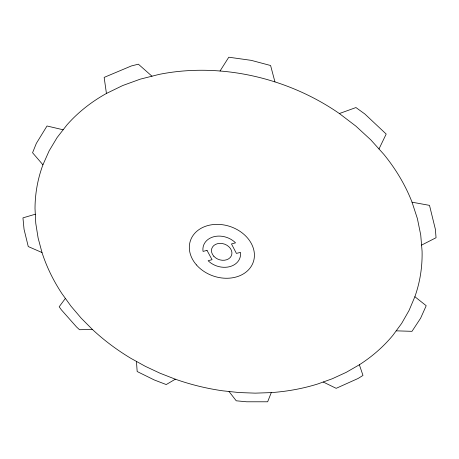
<?xml version="1.0" encoding="UTF-8"?>
<svg xmlns="http://www.w3.org/2000/svg" width="459" height="459" viewBox="0 0 459 459"><rect width="100%" height="100%" fill="white"/><g stroke="black" fill="none" stroke-linecap="round" stroke-linejoin="round"><path stroke-width="0.69" d="M271.275 392.6L255.233 393.145L239.076 392.554L222.919 390.839A197.336 156.794 18.7 0 1 175.344 379.197L160.088 373.247L145.291 366.311L131.033 358.422A197.336 156.794 18.7 0 1 92.42 329.464L81.232 318.202L71.036 306.228L61.925 293.599A197.336 156.794 18.7 0 1 42.004 252.53L38.126 238.066L35.773 223.378L35.016 208.581A197.336 156.794 18.7 0 1 42.939 164.798L49.124 150.879L57.105 137.557L66.882 124.986A197.336 156.794 18.7 0 1 106.436 93.452L122.725 85.529L140.339 79.132L159.101 74.398A197.336 156.794 18.7 0 1 339.379 113.545L355.863 126.11L370.769 139.829L383.954 154.499A197.336 156.794 18.7 0 1 412.044 202.189L417.397 218.627L420.731 235.019L422.079 251.176A197.336 156.794 18.7 0 1 414.873 296.721L409.038 310.496L401.665 323.388L392.887 335.322A197.336 156.794 18.7 0 1 359.363 364.773L346.224 372.341L332.31 378.744L317.743 383.976A197.336 156.794 18.7 0 1 271.275 392.6L267.66 401.786L246.621 401.786L236.23 400.793L229.018 391.487M378.991 148.974L386.185 134.051L364.796 113.952L355.949 107.555L339.379 113.545M220.05 71.002L228.789 57.214L251.245 60.353L270.598 65.517L274.947 81.903M65.39 298.407L59.182 306.761L61.294 309.745L76.596 327.032L79.522 329.717L92.42 329.464M175.344 379.197L166.221 384.562L154.253 379.949L137.178 371.532L136.438 361.411M421.574 245.112L436.05 237.728L435.384 229.322L429.504 205.368L412.044 202.189M35.303 214.221L22.95 217.87L24.046 229.293L28.257 246.558L42.004 252.53M396.18 330.841L411.998 331.323L420.605 318.23L426.204 305.705L414.873 296.721M63.153 129.782L47.013 125.99L36.336 143.392L32.566 152.749L42.939 164.798M323.222 382.008L336.166 388.325L358.106 378.463L362.983 375.433L359.363 364.773M151.963 76.2L138.371 64.185L131.326 65.964L104.147 77.399L106.436 93.452M207.009 250.379L203.079 251.417L202.912 250.298A19.238 15.141 18.7 0 1 213.728 236.752A19.238 15.141 18.7 0 1 234.572 241.927L235.519 242.863L231.474 243.93L236.425 253.414L240.453 252.37L240.585 253.5A19.238 15.141 18.7 0 1 229.638 266.679A19.238 15.141 18.7 0 1 209.08 261.624L208.139 260.718L212.058 259.708L207.009 250.379M213.802 256.225A10.442 8.222 18.7 0 0 231.284 255.921A10.442 8.222 18.7 0 0 219.993 243.362A10.442 8.222 18.7 0 0 213.802 256.225M196.452 264.918A33.203 26.14 18.7 0 0 252.18 264.677A33.203 26.14 18.7 0 0 216.975 224.365A33.203 26.14 18.7 0 0 196.452 264.918"/></g></svg>
